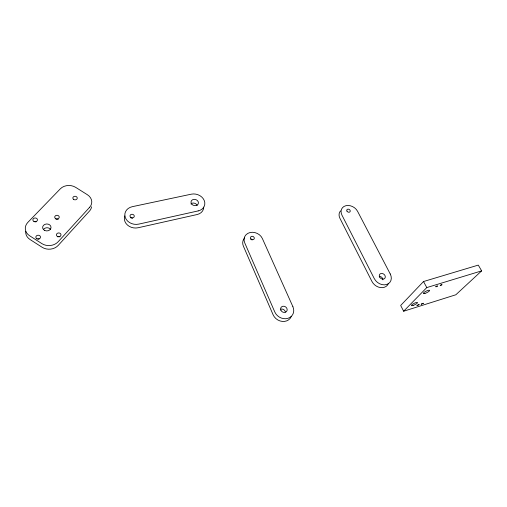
<?xml version="1.0" encoding="UTF-8"?>
<svg xmlns="http://www.w3.org/2000/svg" width="507" height="507" viewBox="0 0 507 507"><rect width="100%" height="100%" fill="white"/><g stroke="black" fill="none" stroke-linecap="round" stroke-linejoin="round"><path stroke-width="0.76" d="M423.522 281.531L400.669 305.48L403.642 311.222L455.831 294.776L481.65 270.871L478.291 265.104L423.522 281.531L426.793 287.577L403.642 311.222M426.793 287.577L481.65 270.871M388.235 283.92A9.639 7.732 37.6 0 1 380.351 287.57A9.639 7.732 37.6 0 1 371.935 281.448L339.944 218.346A9.145 7.187 31 0 1 340.539 210.88M379.249 276.309A3.213 2.579 37.6 0 1 382.899 279.832M291.278 316.564A10.178 8.892 33.2 0 1 282.31 321.432A10.178 8.892 33.2 0 1 273.108 314.771L243.373 246.098A9.696 8.163 24.1 0 1 244.71 237.954M250.743 239.519A1.933 1.629 23.8 0 1 251.238 239.583M251.713 239.748A1.933 1.629 23.8 0 1 252.137 240.02M280.846 309.156A3.391 2.966 33.2 0 1 285.378 312.039M203.738 207.167A10.197 8.429 16.1 0 1 197.134 214.531L138.183 227.738A10.634 8.904 9 0 1 127.466 225.064A10.634 8.904 9 0 1 124.842 215.912M130.977 218.023A2.136 1.787 8.5 0 1 132.593 218.219M190.879 203.903A3.739 3.086 16.1 0 1 197.166 205.405M91.533 206.793A10.894 8.923 3.5 0 1 89.492 211.058L58.235 245.394A11.439 9.532 -1.7 0 1 42.113 247.264L30.014 239.5A11.471 9.456 -2.3 0 1 25.718 231.319M37.898 238.974A2.307 1.914 -2.8 0 1 39.09 238.981M34.926 221.832A2.282 1.87 -1.8 0 1 36.105 221.844M55.985 219.316A2.243 1.844 0.3 0 1 58.229 219.335M43.444 229.418A4.17 3.454 -1.3 0 1 50.656 229.462M57.684 236.87A2.269 1.895 -0.7 0 1 59.946 236.877M416.988 305.518L419.067 304.618L416.988 305.518M421.254 304.175L423.332 303.275L421.254 304.175M435.786 286.747C438.073 287.057 438.321 284.459 435.786 286.747M440.228 285.384C442.497 285.701 442.763 283.102 440.228 285.384M89.663 207.268L58.14 241.763A11.541 9.589 -1.5 0 1 41.872 243.62L29.66 235.799A11.572 9.513 -2 0 1 27.841 222.402L60.371 188.788A11.015 8.904 2.9 0 1 75.72 187.387L87.356 194.707A10.989 8.974 3.7 0 1 89.663 207.268M198.193 210.906L138.772 224.113A10.729 8.949 9.1 0 1 125.311 217.611A10.729 8.949 9.1 0 1 132.346 206.666L191.291 194.175A10.279 8.467 16.2 0 1 204.232 200.48A10.279 8.467 16.2 0 1 198.193 210.906M390.244 273.97L357.574 211.311A9.215 7.212 31 0 0 345.888 205.703A9.215 7.212 31 0 0 341.946 215.126L374.274 278.584A9.709 7.77 37.5 0 0 386.518 284.541A9.709 7.77 37.5 0 0 390.244 273.97M292.9 306.697L262.373 238.543A9.772 8.201 24.1 0 0 249.964 232.561A9.772 8.201 24.1 0 0 244.748 242.891L274.788 311.976A10.26 8.942 33.1 0 0 287.83 318.364A10.26 8.942 33.1 0 0 292.9 306.697M413.066 305.436A3.365 0.773 -26 0 0 417.495 302.609A3.365 0.773 -26 0 0 412.806 304.067A3.365 0.773 -26 0 0 413.066 305.436M424.961 293.414A3.498 0.83 -26.4 0 0 429.6 290.435A3.498 0.83 -26.4 0 0 424.79 291.905A3.498 0.83 -26.4 0 0 424.961 293.414M379.635 277.044A3.238 2.592 37.5 0 0 384.857 278.254A3.238 2.592 37.5 0 0 382.398 273.507A3.238 2.592 37.5 0 0 379.635 277.044M346.94 211.077A1.838 1.439 30.7 0 0 349.957 211.812A1.838 1.439 30.7 0 0 348.607 209.207A1.838 1.439 30.7 0 0 346.94 211.077M280.878 310.221A3.422 2.979 33.1 0 0 286.55 311.475A3.422 2.979 33.1 0 0 284.25 306.298A3.422 2.979 33.1 0 0 280.878 310.221M250.889 238.822A1.952 1.635 23.8 0 0 254.159 238.829A1.952 1.635 23.8 0 0 252.156 236.287A1.952 1.635 23.8 0 0 250.889 238.822M130.686 217.338A2.148 1.794 8.7 0 0 134.228 216.565A2.148 1.794 8.7 0 0 131.49 214.328A2.148 1.794 8.7 0 0 130.686 217.338M191.671 204.036A3.771 3.105 16.2 0 0 198.091 204.125A3.771 3.105 16.2 0 0 194.39 199.34A3.771 3.105 16.2 0 0 191.671 204.036M73.502 199.295A2.199 1.787 3.3 0 0 77.178 198.554A2.199 1.787 3.3 0 0 74.472 196.317A2.199 1.787 3.3 0 0 73.502 199.295M57.551 236.496A2.288 1.908 -0.4 0 0 60.998 234.855A2.288 1.908 -0.4 0 0 57.57 233.188A2.288 1.908 -0.4 0 0 57.551 236.496M44.667 230.438A4.208 3.473 -1.1 0 0 51.03 227.459A4.208 3.473 -1.1 0 0 44.762 224.424A4.208 3.473 -1.1 0 0 44.667 230.438M55.371 218.447A2.262 1.857 0.5 0 0 59.161 217.649A2.262 1.857 0.5 0 0 56.41 215.348A2.262 1.857 0.5 0 0 55.371 218.447M33.969 221.47A2.301 1.876 -1.6 0 0 37.467 219.873A2.301 1.876 -1.6 0 0 34.058 218.219A2.301 1.876 -1.6 0 0 33.969 221.47M36.967 238.816A2.326 1.927 -2.6 0 0 40.497 237.149A2.326 1.927 -2.6 0 0 37.043 235.476A2.326 1.927 -2.6 0 0 36.967 238.816"/></g></svg>
